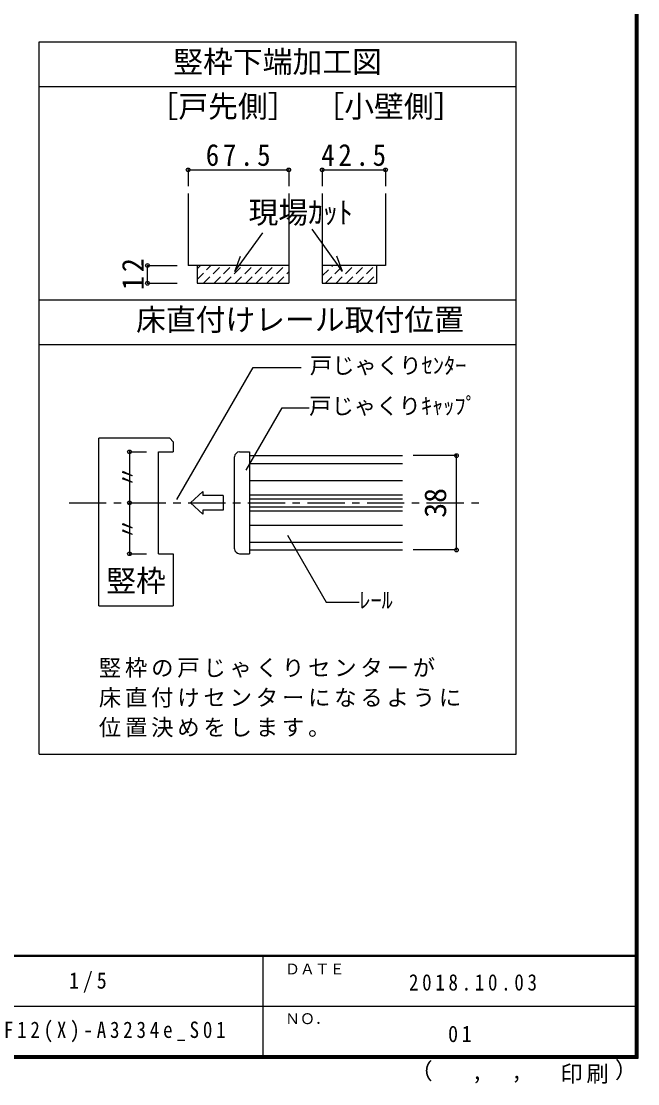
# Model space of a CAD drawing. Units: millimetres at full size, sheet at 1:5, with parts at other scales. Extents: x -973 to 977, y -718 to 696.
# Drawn here: x 563 to 977, y -718 to -5 of the extents above; entities that cross this region are included whole.
import ezdxf
from ezdxf.enums import TextEntityAlignment as Align

# ---------------------------------------------------------------- set-up
doc = ezdxf.new("R2010")
doc.units = ezdxf.units.MM
doc.header["$LTSCALE"] = 5
doc.header["$PDMODE"] = 32
doc.header["$PDSIZE"] = 2.5
doc.linetypes.add('CHAIN1', pattern=[8, 5, -1, 1, -1])
doc.linetypes.add('DASHED1', pattern=[1.8, 1.2, -0.6])
for name, color, linetype in [('0-0_補助線', 7, 'Continuous'), ('0-4_枠', 3, 'Continuous'), ('0-A_文字', 7, 'Continuous'), ('0-B_寸法', 7, 'Continuous'), ('0-C_ハッチ', 4, 'DASHED1'), ('2-1_通り芯', 4, 'CHAIN1'), ('2-4_枠', 3, 'Continuous'), ('2-7_金物', 4, 'Continuous'), ('2-A_文字', 7, 'Continuous'), ('2-B_寸法', 4, 'Continuous'), ('F-1_枠', 6, 'Continuous'), ('F-A_文字', 7, 'Continuous')]:
    doc.layers.add(name, color=color, linetype=linetype)
doc.styles.add('ＭＳ ゴシック', font='')
doc.styles.get('ＭＳ ゴシック').set_extended_font_data('MS Gothic')

msp = doc.modelspace()

# ---------------------------------------------------------------- linework, layer by layer
at = {"layer": '0-0_補助線', "color": 4}
for p, q in [((674.913, -104.394), (742.413, -104.394)), ((674.913, -104.394), (674.913, -115.26)), ((742.413, -104.394), (742.413, -115.26)), ((764.913, -104.394), (764.913, -115.26)), ((764.913, -104.394), (807.413, -104.394)), ((807.413, -104.394), (807.413, -115.26))]:
    msp.add_line(p, q, dxfattribs=at)
at = {"layer": '0-0_補助線'}
for p in [(674.913, -104.394), (742.413, -104.394), (764.913, -104.394), (807.413, -104.394)]:
    msp.add_point(p, dxfattribs=at)
at = {"layer": '0-4_枠'}
for p, q in [((674.913, -120.23), (674.913, -168.499)), ((742.413, -120.23), (742.413, -180.499)), ((764.913, -120.23), (764.913, -180.499)), ((807.413, -120.23), (807.413, -168.499)), ((742.413, -168.499), (674.913, -168.499)), ((680.913, -168.499), (680.913, -180.499)), ((807.413, -168.499), (764.913, -168.499)), ((801.413, -168.499), (801.413, -180.499)), ((680.913, -180.499), (742.413, -180.499)), ((764.913, -180.499), (801.413, -180.499))]:
    msp.add_line(p, q, dxfattribs=at)
at = {"layer": '0-A_文字', "color": 3}
for p, q in [((574.986, -18.5), (894.986, -18.5)), ((574.986, -496.5), (574.986, -18.5)), ((894.986, -496.5), (894.986, -18.5)), ((574.986, -48.5), (894.986, -48.5)), ((574.986, -191.604), (894.986, -191.604)), ((574.986, -221.604), (894.986, -221.604)), ((574.986, -496.5), (894.986, -496.5))]:
    msp.add_line(p, q, dxfattribs=at)
at = {"layer": '0-A_文字'}
for p, q in [((706.294, -172.49), (725.01, -146.598)), ((778.533, -172.49), (758.131, -144.265)), ((706.294, -172.49), (710.041, -162.183)), ((778.533, -172.49), (774.786, -162.183))]:
    msp.add_line(p, q, dxfattribs=at)
at = {"layer": '0-B_寸法', "color": 4}
for p, q in [((647.647, -168.499), (667.647, -168.499)), ((647.647, -180.499), (647.647, -168.499)), ((647.647, -180.499), (667.647, -180.499))]:
    msp.add_line(p, q, dxfattribs=at)
at = {"layer": '0-B_寸法'}
for p in [(647.647, -168.499), (647.647, -180.499)]:
    msp.add_point(p, dxfattribs=at)
at = {"layer": '0-C_ハッチ'}
for p, q in [((680.913, -170.772), (683.187, -168.499)), ((680.913, -177.843), (690.258, -168.499)), ((685.329, -180.499), (697.329, -168.499)), ((692.4, -180.499), (704.4, -168.499)), ((699.471, -180.499), (711.471, -168.499)), ((706.542, -180.499), (718.542, -168.499)), ((713.613, -180.499), (725.613, -168.499)), ((720.684, -180.499), (732.684, -168.499)), ((727.756, -180.499), (739.756, -168.499)), ((764.913, -175.6), (772.015, -168.499)), ((767.086, -180.499), (779.086, -168.499)), ((774.157, -180.499), (786.157, -168.499)), ((781.228, -180.499), (793.228, -168.499)), ((788.299, -180.499), (800.299, -168.499)), ((734.827, -180.499), (742.413, -172.912)), ((795.37, -180.499), (801.413, -174.455))]:
    msp.add_line(p, q, dxfattribs=at)
at = {"layer": '2-1_通り芯'}
msp.add_line((594.986, -327.862), (874.986, -327.862), dxfattribs=at)
at = {"layer": '2-4_枠'}
for p, q in [((614.986, -397.028), (614.986, -284.528)), ((664.986, -286.885), (664.986, -293.695)), ((654.986, -293.695), (664.986, -293.695)), ((654.986, -362.028), (654.986, -293.695)), ((654.986, -362.028), (664.986, -362.028)), ((664.986, -362.028), (664.986, -397.028)), ((614.986, -397.028), (664.986, -397.028))]:
    msp.add_line(p, q, dxfattribs=at)
msp.add_lwpolyline([(664.986, -286.885), (662.629, -284.528), (614.986, -284.528)], dxfattribs=at)
at = {"layer": '2-7_金物'}
for p, q in [((706.087, -358.695), (706.087, -297.028)), ((709.42, -293.695), (716.087, -293.695)), ((716.087, -293.695), (716.087, -362.028)), ((716.087, -301.414), (818.852, -301.414)), ((716.087, -312.862), (818.852, -312.862)), ((676.572, -327.862), (684.855, -320.269)), ((684.855, -320.269), (684.855, -323.03)), ((676.572, -327.862), (684.855, -335.454)), ((698.429, -323.03), (684.855, -323.03)), ((698.429, -323.03), (698.429, -332.693)), ((716.087, -322.481), (818.852, -322.481)), ((684.855, -332.693), (684.855, -335.454)), ((698.429, -332.693), (684.855, -332.693)), ((716.087, -333.243), (818.852, -333.243)), ((716.087, -342.862), (818.852, -342.862)), ((716.087, -354.309), (818.852, -354.309)), ((709.42, -362.028), (716.087, -362.028))]:
    msp.add_line(p, q, dxfattribs=at)
at = {"layer": '2-7_金物', "color": 7}
for p, q in [((716.087, -296.195), (716.087, -359.528)), ((716.087, -296.195), (818.852, -296.195)), ((716.087, -325.195), (818.852, -325.195)), ((716.087, -330.528), (818.852, -330.528)), ((716.087, -359.528), (818.852, -359.528))]:
    msp.add_line(p, q, dxfattribs=at)
at = {"layer": '2-7_金物'}
for centre, start, end in [((709.42, -297.028), 90, 180), ((709.42, -358.695), 180, 270)]:
    msp.add_arc(centre, 3.333, start, end, dxfattribs=at)
at = {"layer": '2-A_文字'}
for p, q in [((667.287, -325.727), (718.536, -236.961)), ((718.536, -236.961), (750.882, -236.961)), ((713.904, -305.839), (737.99, -264.121)), ((737.99, -264.121), (756.122, -264.121)), ((741.582, -349.633), (767.49, -394.506)), ((767.49, -394.506), (789.724, -394.506))]:
    msp.add_line(p, q, dxfattribs=at)
msp.add_point((635.543, -327.862), dxfattribs=at)
at = {"layer": '2-B_寸法'}
for p, q in [((635.543, -293.695), (646.932, -293.695)), ((635.543, -293.695), (635.543, -362.028)), ((854.986, -296.195), (825.922, -296.195)), ((854.986, -359.528), (854.986, -296.195)), ((635.543, -362.028), (646.932, -362.028)), ((854.986, -359.528), (825.922, -359.528))]:
    msp.add_line(p, q, dxfattribs=at)
at = {"layer": '2-B_寸法', "color": 7}
for p in [(635.543, -293.695), (854.986, -296.195), (635.543, -362.028), (854.986, -359.528)]:
    msp.add_point(p, dxfattribs=at)
at = {"layer": 'F-1_枠'}
for p, q in [((974.986, 695.833), (974.986, -700.833)), ((975.82, 695.833), (975.82, -700.833)), ((976.653, 695.833), (976.653, -700.833)), ((976.653, -631.667), (-973.347, -631.667)), ((976.653, -632.5), (-973.347, -632.5)), ((724.986, -632.5), (724.986, -699.167)), ((1.653, -665.833), (974.986, -665.834)), ((976.653, -699.167), (-973.347, -699.167)), ((976.653, -700), (-973.347, -700)), ((976.653, -700.833), (-973.347, -700.833))]:
    msp.add_line(p, q, dxfattribs=at)

# ---------------------------------------------------------------- texts
at = {"layer": '0-0_補助線', "style": 'ＭＳ ゴシック'}
for s, p in [('［戸先側］', (648.327, -73.5)), ('［小壁側］', (759.695, -73.5))]:
    msp.add_text(s, height=14.66, dxfattribs=at).set_placement(p, align=Align.BOTTOM_LEFT)
at = {"layer": '0-0_補助線', "char_height": 14.66, "attachment_point": 7, "style": 'ＭＳ ゴシック'}
for s, insert in [('\\T1.28;\\W0.9;67.5', (686.788, -101.894)), ('\\T1.28;\\W0.9;42.5', (764.288, -101.894))]:
    msp.add_mtext(s, dxfattribs=dict(at, insert=insert))
at = {"layer": '0-A_文字', "style": 'ＭＳ ゴシック'}
for s, p in [('竪枠下端加工図', (664.986, -43.5)), ('現場ｶｯﾄ', (715.471, -144.625)), ('床直付けレール取付位置', (639.986, -216.604))]:
    msp.add_text(s, height=14.66, dxfattribs=at).set_placement(p, align=Align.BOTTOM_LEFT)
at = {"layer": '0-B_寸法', "insert": (645.147, -185.124), "char_height": 14.66, "attachment_point": 7, "rotation": 90, "style": 'ＭＳ ゴシック'}
msp.add_mtext('\\T1.27;\\W0.95;12', dxfattribs=at)
at = {"layer": '2-A_文字', "style": 'ＭＳ ゴシック'}
for s, height, p in [('戸じゃくりｾﾝﾀｰ', 11, (756.583, -244.461)), ('戸じゃくりｷｬｯﾌﾟ', 11, (756.122, -271.621)), ('竪枠', 14.66, (619.986, -391.842)), ('ﾚｰﾙ', 11, (789.724, -402.006))]:
    msp.add_text(s, height=height, dxfattribs=at).set_placement(p, align=Align.BOTTOM_LEFT)
for p in [(643.043, -317.862), (643.043, -352.862)]:
    msp.add_text('〃', height=11, rotation=90, dxfattribs=at).set_placement(p, align=Align.BOTTOM_LEFT)
at = {"layer": '2-A_文字', "char_height": 11, "attachment_point": 7, "style": 'ＭＳ ゴシック'}
for s, insert in [('\\T1.17;竪枠の戸じゃくりセンターが', (614.986, -445.308)), ('\\T1.17;床直付けセンターになるように', (614.986, -465.308)), ('\\T1.17;位置決めをします。', (614.986, -485.308))]:
    msp.add_mtext(s, dxfattribs=dict(at, insert=insert))
at = {"layer": '2-B_寸法', "color": 7, "style": 'ＭＳ ゴシック'}
msp.add_text('38', height=14.66, rotation=90, dxfattribs=at).set_placement((852.486, -337.862), align=Align.BOTTOM_LEFT)
at = {"layer": 'F-A_文字', "style": 'ＭＳ ゴシック'}
for s, height, p in [('ＤＡＴＥ', 7.331, (739.986, -646.667)), ('ＮＯ．', 7.331, (739.986, -680.001)), ('（', 11, (823.992, -718.052)), ('）', 11, (961.387, -717.355)), (',', 11, (865.199, -718.052)), (',', 11, (891.686, -717.588))]:
    msp.add_text(s, height=height, dxfattribs=at).set_placement(p, align=Align.BOTTOM_LEFT)
at = {"layer": 'F-A_文字', "char_height": 11, "attachment_point": 7, "style": 'ＭＳ ゴシック'}
for s, insert in [('\\T1.38;\\W0.9;1/5', (594.986, -656.667)), ('\\T1.39;\\W0.85;2018.10.03', (823.111, -655.417)), ('\\T1.4;\\W0.85;F12(X)-A3234e_S01', (551.236, -690.001)), ('\\T1.36;\\W0.9;01', (849.361, -690.001)), ('\\T1.17;印刷', (924.678, -717.82))]:
    msp.add_mtext(s, dxfattribs=dict(at, insert=insert))

doc.saveas('drawing.dxf')
